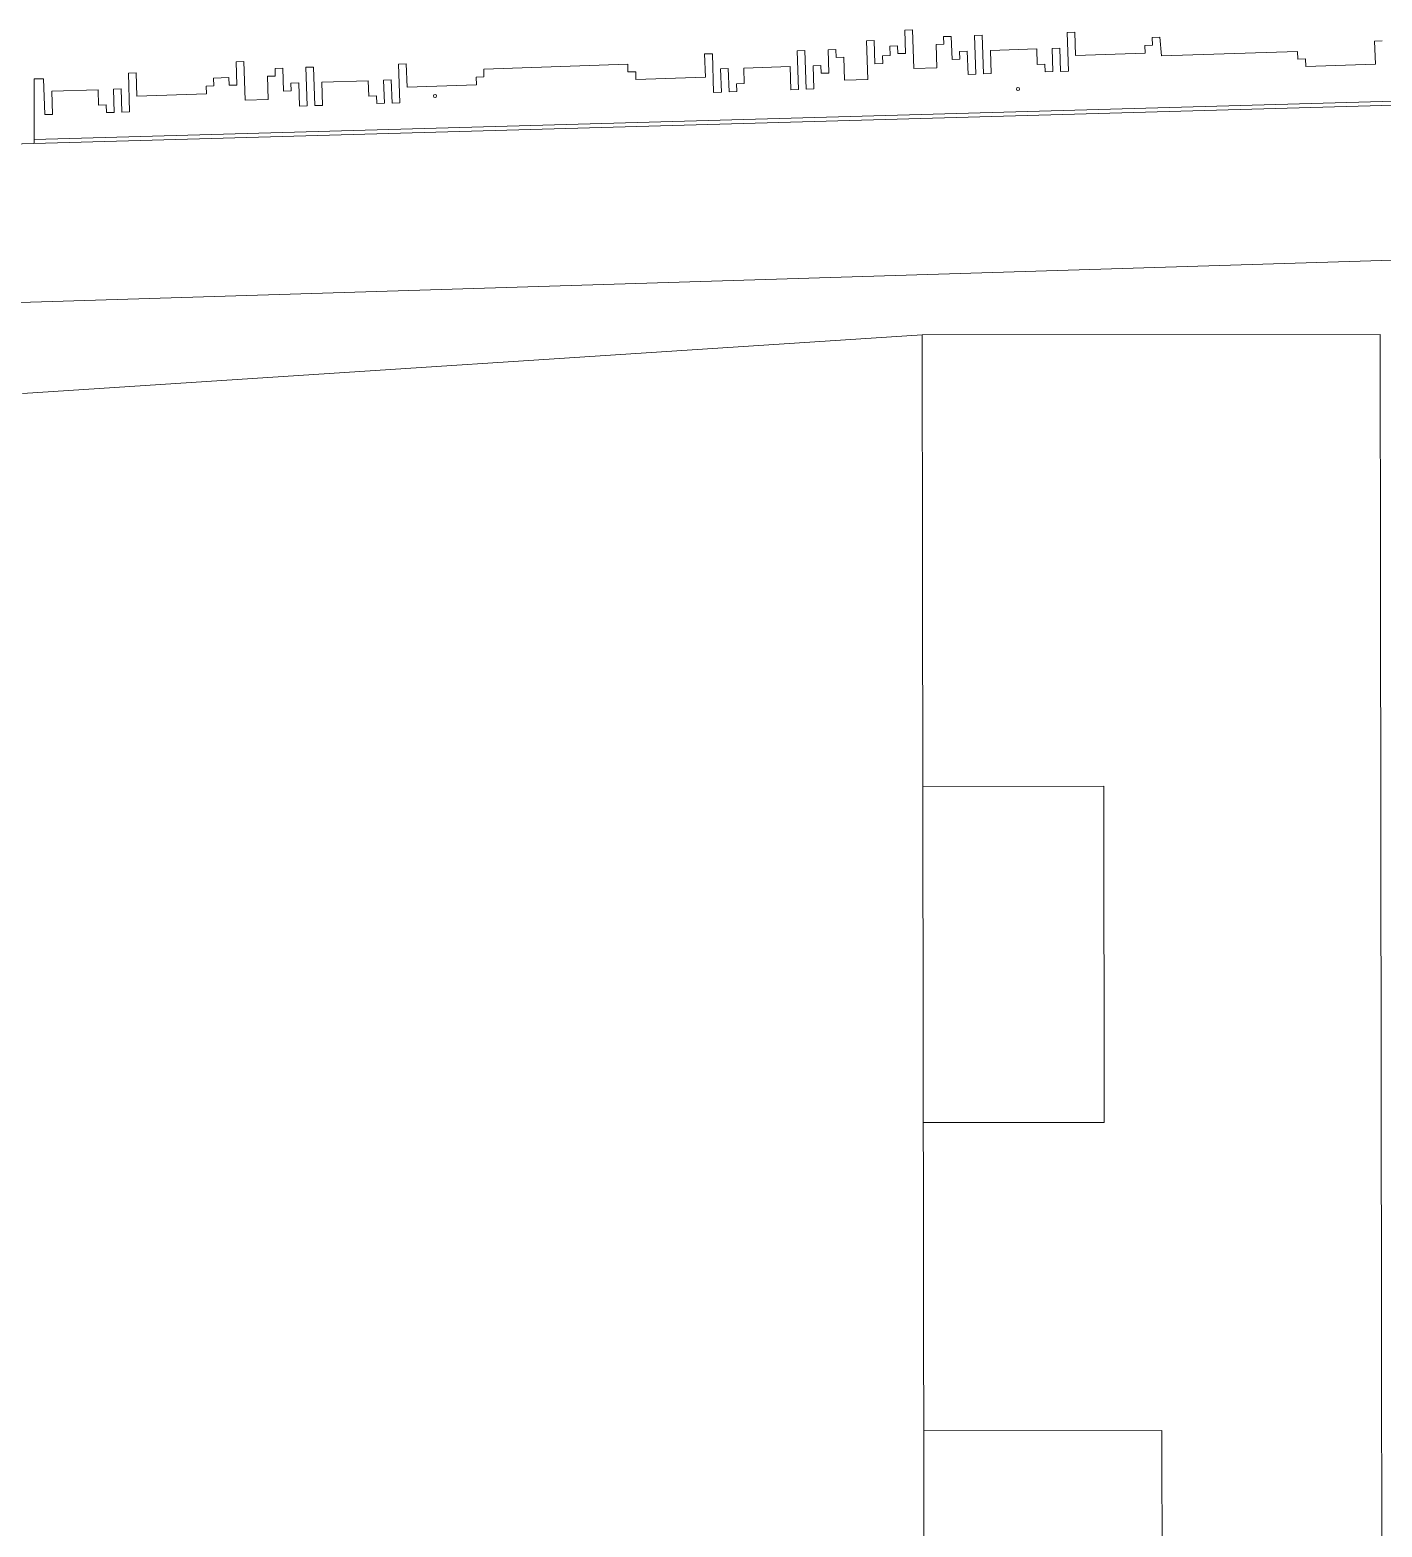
# Model space of a CAD drawing. Header units: metres. Extents: x -48 to 2360, y -1392 to 453.
# Drawn here: x 736.71 to 770.04, y -1289.23 to -1252.32 of the extents above; entities that cross this region are included whole.
import ezdxf

# ---------------------------------------------------------------- set-up
doc = ezdxf.new("R2010")
doc.units = ezdxf.units.M
doc.layers.add('JARDINERAS', color=93, linetype='Continuous', lineweight=5, transparency=0.4)
doc.layers.add('TODO', color=210, linetype='Continuous', lineweight=5)

msp = doc.modelspace()

# ---------------------------------------------------------------- linework, layer by layer
at = {"layer": 'JARDINERAS', "transparency": 33554559}
for p, q in [((736.813, -1255.115), (736.81, -1253.526)), ((736.81, -1253.526), (737.041, -1253.526))]:
    msp.add_line(p, q, dxfattribs=at)
at = {"layer": 'JARDINERAS', "transparency": 33554559, "flags": 128}
for points in [[(758.461, -1252.317), (758.271, -1252.324)], [(758.271, -1252.324), (758.29, -1252.895)], [(758.493, -1253.269), (758.461, -1252.317)], [(762.463, -1252.374), (762.273, -1252.38)], [(762.273, -1252.38), (762.305, -1253.332)], [(762.482, -1252.945), (762.463, -1252.374)], [(757.517, -1252.581), (757.327, -1252.587)], [(757.327, -1252.587), (757.359, -1253.539)], [(757.536, -1253.152), (757.517, -1252.581)], [(758.093, -1252.711), (757.903, -1252.717)], [(757.903, -1252.717), (757.911, -1252.949)], [(758.099, -1252.901), (758.093, -1252.711)], [(759.235, -1252.672), (759.045, -1252.679)], [(759.045, -1252.679), (759.064, -1253.25)], [(759.419, -1252.476), (759.228, -1252.482)], [(759.228, -1252.482), (759.235, -1252.672)], [(759.438, -1253.047), (759.419, -1252.476)], [(760.18, -1252.45), (759.99, -1252.457)], [(759.99, -1252.457), (760.021, -1253.408)], [(760.212, -1253.402), (760.18, -1252.45)], [(764.379, -1252.691), (764.188, -1252.697)], [(764.188, -1252.697), (764.195, -1252.887)], [(764.563, -1252.494), (764.372, -1252.5)], [(764.372, -1252.5), (764.379, -1252.691)], [(764.597, -1252.956), (764.563, -1252.494)], [(770.043, -1252.585), (769.853, -1252.591)], [(769.853, -1252.591), (769.872, -1253.162)], [(741.98, -1253.099), (741.789, -1253.105)], [(741.789, -1253.105), (741.809, -1253.676)], [(742.012, -1254.05), (741.98, -1253.099)], [(753.528, -1252.904), (753.337, -1252.91)], [(753.337, -1252.91), (753.356, -1253.481)], [(753.559, -1253.856), (753.528, -1252.904)], [(755.811, -1252.828), (755.621, -1252.835)], [(755.621, -1252.835), (755.652, -1253.786)], [(755.843, -1253.78), (755.811, -1252.828)], [(756.572, -1252.803), (756.382, -1252.809)], [(756.382, -1252.809), (756.401, -1253.38)], [(756.579, -1252.993), (756.572, -1252.803)], [(756.769, -1252.987), (756.579, -1252.993)], [(756.788, -1253.558), (756.769, -1252.987)], [(757.911, -1252.949), (757.72, -1252.955)], [(757.72, -1252.955), (757.727, -1253.146)], [(758.29, -1252.895), (758.099, -1252.901)], [(759.628, -1253.04), (759.438, -1253.047)], [(759.812, -1252.844), (759.622, -1252.85)], [(759.622, -1252.85), (759.628, -1253.04)], [(759.831, -1253.414), (759.812, -1252.844)], [(761.525, -1252.786), (760.383, -1252.825)], [(760.383, -1252.825), (760.402, -1253.395)], [(761.537, -1253.167), (761.525, -1252.786)], [(762.095, -1252.767), (761.905, -1252.774)], [(761.905, -1252.774), (761.924, -1253.344)], [(762.114, -1253.338), (762.095, -1252.767)], [(764.195, -1252.887), (762.482, -1252.945)], [(767.956, -1252.845), (764.597, -1252.956)], [(767.963, -1253.035), (767.956, -1252.845)], [(768.153, -1253.029), (767.963, -1253.035)], [(768.159, -1253.219), (768.153, -1253.029)], [(876.793, -1277.624), (804.16, -1253.121), (736.81, -1255.02)], [(739.322, -1253.378), (739.132, -1253.385)], [(739.132, -1253.385), (739.164, -1254.336)], [(739.341, -1253.949), (739.322, -1253.378)], [(742.754, -1253.454), (742.563, -1253.46)], [(742.563, -1253.46), (742.582, -1254.031)], [(742.938, -1253.257), (742.747, -1253.264)], [(742.747, -1253.264), (742.754, -1253.454)], [(742.957, -1253.828), (742.938, -1253.257)], [(743.699, -1253.232), (743.508, -1253.238)], [(743.508, -1253.238), (743.54, -1254.19)], [(743.731, -1254.183), (743.699, -1253.232)], [(745.982, -1253.155), (745.792, -1253.162)], [(745.792, -1253.162), (745.824, -1254.113)], [(746.001, -1253.726), (745.982, -1253.155)], [(747.898, -1253.472), (747.707, -1253.479)], [(747.707, -1253.479), (747.714, -1253.669)], [(751.441, -1253.164), (747.891, -1253.282)], [(747.891, -1253.282), (747.898, -1253.472)], [(751.447, -1253.354), (751.441, -1253.164)], [(751.638, -1253.348), (751.447, -1253.354)], [(751.644, -1253.538), (751.638, -1253.348)], [(753.356, -1253.481), (751.644, -1253.538)], [(753.921, -1253.272), (753.731, -1253.278)], [(753.731, -1253.278), (753.75, -1253.849)], [(753.94, -1253.843), (753.921, -1253.272)], [(755.443, -1253.222), (754.301, -1253.259)], [(754.301, -1253.259), (754.314, -1253.64)], [(755.462, -1253.792), (755.443, -1253.222)], [(756.204, -1253.196), (756.014, -1253.203)], [(756.014, -1253.203), (756.033, -1253.773)], [(756.211, -1253.387), (756.204, -1253.196)], [(756.401, -1253.38), (756.211, -1253.387)], [(757.727, -1253.146), (757.536, -1253.152)], [(759.064, -1253.25), (758.493, -1253.269)], [(760.021, -1253.408), (759.831, -1253.414)], [(760.402, -1253.395), (760.212, -1253.402)], [(761.728, -1253.16), (761.537, -1253.167)], [(761.734, -1253.351), (761.728, -1253.16)], [(761.924, -1253.344), (761.734, -1253.351)], [(762.305, -1253.332), (762.114, -1253.338)], [(769.872, -1253.162), (768.159, -1253.219)], [(737.071, -1254.406), (737.041, -1253.526)], [(738.384, -1253.791), (737.242, -1253.829)], [(737.242, -1253.829), (737.261, -1254.4)], [(738.396, -1254.171), (738.384, -1253.791)], [(738.954, -1253.772), (738.764, -1253.778)], [(738.764, -1253.778), (738.783, -1254.349)], [(738.974, -1254.342), (738.954, -1253.772)], [(741.238, -1253.695), (741.047, -1253.701)], [(741.047, -1253.701), (741.054, -1253.892)], [(741.612, -1253.492), (741.231, -1253.505)], [(741.231, -1253.505), (741.238, -1253.695)], [(741.618, -1253.682), (741.612, -1253.492)], [(741.809, -1253.676), (741.618, -1253.682)], [(743.147, -1253.822), (742.957, -1253.828)], [(743.331, -1253.625), (743.141, -1253.631)], [(743.141, -1253.631), (743.147, -1253.822)], [(743.35, -1254.196), (743.331, -1253.625)], [(745.043, -1253.568), (743.902, -1253.606)], [(743.902, -1253.606), (743.921, -1254.177)], [(745.056, -1253.948), (745.043, -1253.568)], [(745.614, -1253.549), (745.424, -1253.555)], [(745.424, -1253.555), (745.443, -1254.126)], [(745.633, -1254.119), (745.614, -1253.549)], [(747.714, -1253.669), (746.001, -1253.726)], [(753.75, -1253.849), (753.559, -1253.856)], [(754.13, -1253.837), (753.94, -1253.843)], [(754.314, -1253.64), (754.124, -1253.646)], [(754.124, -1253.646), (754.13, -1253.837)], [(755.652, -1253.786), (755.462, -1253.792)], [(756.033, -1253.773), (755.843, -1253.78)], [(757.359, -1253.539), (756.788, -1253.558)], [(738.587, -1254.165), (738.396, -1254.171)], [(738.593, -1254.355), (738.587, -1254.165)], [(741.054, -1253.892), (739.341, -1253.949)], [(742.582, -1254.031), (742.012, -1254.05)], [(743.54, -1254.19), (743.35, -1254.196)], [(743.921, -1254.177), (743.731, -1254.183)], [(745.246, -1253.942), (745.056, -1253.948)], [(745.253, -1254.132), (745.246, -1253.942)], [(745.443, -1254.126), (745.253, -1254.132)], [(745.824, -1254.113), (745.633, -1254.119)], [(737.261, -1254.4), (737.071, -1254.406)], [(738.783, -1254.349), (738.593, -1254.355)], [(739.164, -1254.336), (738.974, -1254.342)]]:
    msp.add_lwpolyline(points, dxfattribs=at)
at = {"layer": 'JARDINERAS', "transparency": 33554559}
for centre in [(761.062, -1253.774), (746.693, -1253.945)]:
    msp.add_ellipse(centre, major_axis=(-0.027, 0.0269), ratio=1, start_param=3.926991, end_param=10.210176, dxfattribs=at)
at = {"layer": 'TODO', "transparency": 33554687}
for p, q in [((773.78, -1257.882), (735.624, -1259.065)), ((758.702, -1259.838), (736.519, -1261.282))]:
    msp.add_line(p, q, dxfattribs=at)
at = {"layer": 'TODO', "transparency": 33554687, "flags": 128}
for points in [[(736.803, -1255.115), (804.145, -1253.217), (814.743, -1256.792)], [(758.699, -1259.839), (758.755, -1300.105)], [(758.702, -1259.838), (769.989, -1259.823)], [(769.989, -1259.823), (770.032, -1290.468)], [(763.178, -1270.964), (758.714, -1270.97)], [(763.189, -1279.252), (763.178, -1270.964)], [(758.726, -1279.258), (763.189, -1279.252)], [(764.61, -1286.844), (758.736, -1286.852)], [(764.615, -1290.476), (764.61, -1286.844)]]:
    msp.add_lwpolyline(points, dxfattribs=at)
at = {"layer": 'TODO', "transparency": 33554559, "flags": 128}
msp.add_lwpolyline([(736.803, -1255.115), (697.068, -1256.24), (692.272, -1256.37)], dxfattribs=at)

doc.saveas('drawing.dxf')
